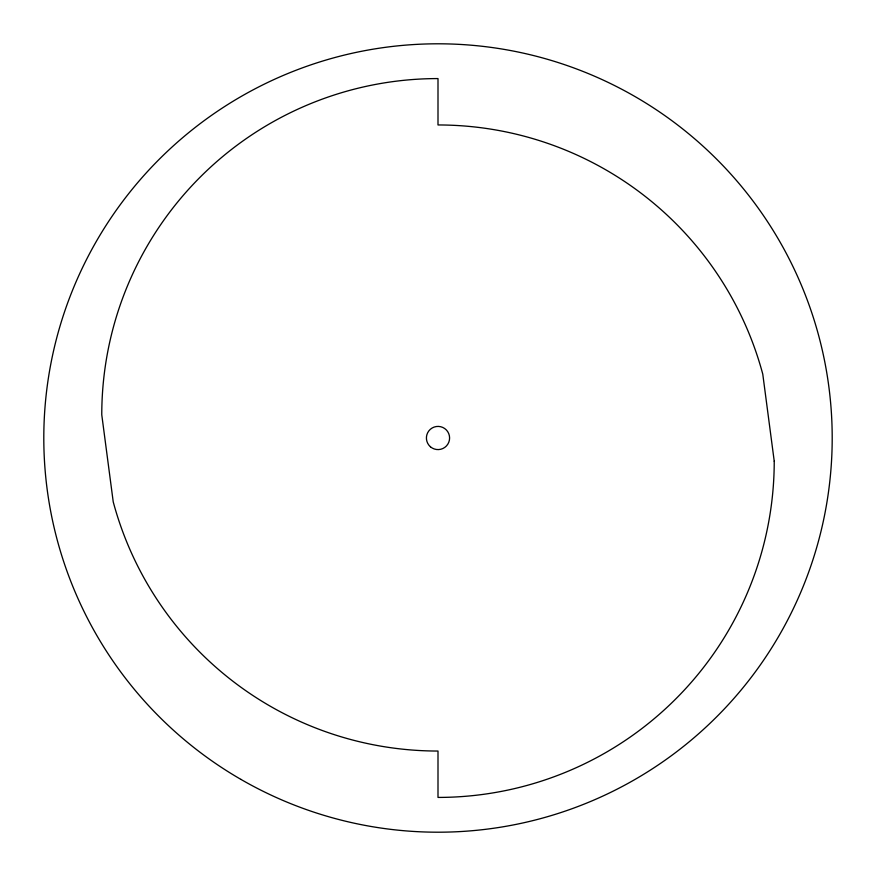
<?xml version="1.0" encoding="UTF-8"?>
<svg xmlns="http://www.w3.org/2000/svg" width="876" height="876" viewBox="0 0 876 876"><rect width="100%" height="100%" fill="white"/><g stroke="black" fill="none" stroke-linecap="round" stroke-linejoin="round"><path stroke-width="1.31" d="M774.231 461.192L762.777 374.161A336.231 336.231 0 0 0 438 124.961L438 78.577A336.231 336.231 0 0 0 101.769 414.808L113.223 501.839A336.231 336.231 0 0 0 438 751.039L438 797.423A336.231 336.231 0 0 0 774.231 461.192M240.9 779.388A394.2 394.2 0 0 0 832.2 438A394.2 394.2 0 0 0 240.9 96.612A394.2 394.2 0 0 0 240.9 779.388M430.445 446.793A11.596 11.596 0 0 0 449.399 440.135A11.596 11.596 0 0 0 434.157 427.061A11.596 11.596 0 0 0 430.445 446.793"/></g></svg>
